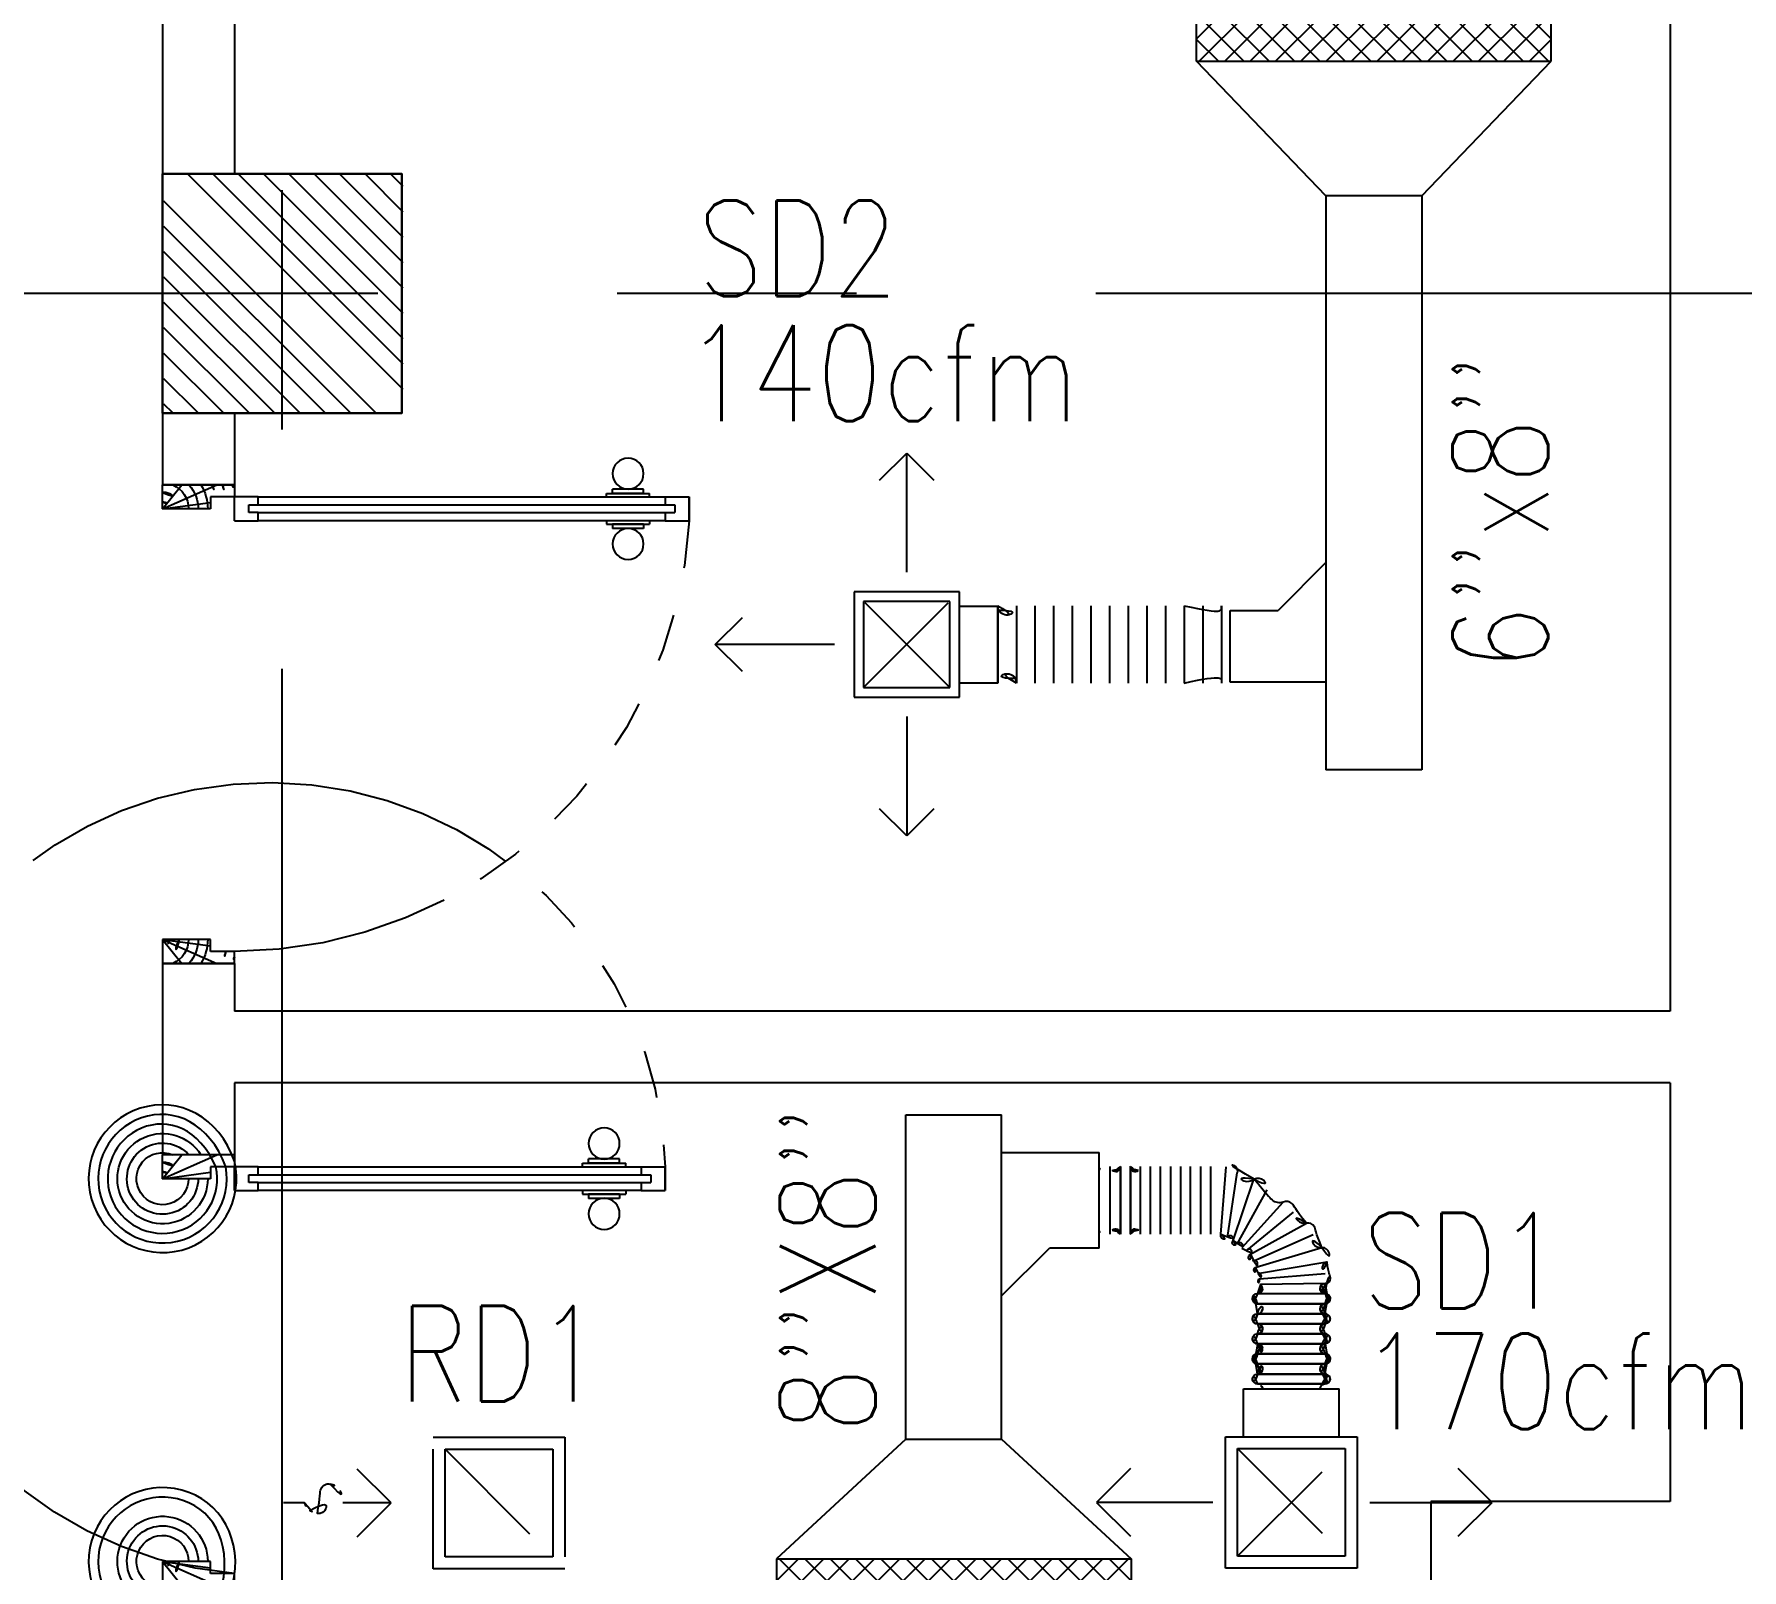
# Model space of a CAD drawing. Extents: x 417866231.7 to 417866328.5, y 43498046.7 to 43498124.2.
# Drawn here: x 417866282.36 to 417866285.928, y 43498095.341 to 43498098.551 of the extents above; entities that cross this region are included whole.
import ezdxf

# ---------------------------------------------------------------- set-up
doc = ezdxf.new("R2010")
doc.units = 0
doc.header["$MEASUREMENT"] = 0
doc.linetypes.add('CENTERX2', pattern=[4, 2.5, -0.5, 0.5, -0.5])
doc.linetypes.add('HIDDEN', pattern=[0.375, 0.25, -0.125])
doc.layers.get('0').update_dxf_attribs({"linetype": 'CONTINUOUS'})
for name, color, linetype in [('AXES', 11, 'CENTERX2'), ('COL', 7, 'CONTINUOUS'), ('DOOR', 9, 'CONTINUOUS'), ('DUCT', 6, 'CONTINUOUS'), ('FCU', 6, 'CONTINUOUS'), ('HAT', 11, 'CONTINUOUS'), ('M-AC-FLEX', 7, 'CONTINUOUS'), ('M-EGU.', 2, 'CONTINUOUS'), ('M-TEXT', 2, 'CONTINUOUS'), ('TEXT-A', 2, 'CONTINUOUS'), ('WALL', 9, 'CONTINUOUS')]:
    doc.layers.add(name, color=color, linetype=linetype)
doc.styles.add('ROMANS', font='ROMANS.shx', dxfattribs={"width": 0.6})

# ---------------------------------------------------------------- blocks, each defined once
blk = doc.blocks.new('*X93')
at = {"color": 0}
for p, q in [((235128.6, 162738.5), (235579.8, 163189.7)), ((235128.6, 162791.5), (235526.8, 163189.7)), ((235128.6, 162844.6), (235473.7, 163189.7)), ((235128.6, 162897.6), (235420.7, 163189.7)), ((235128.6, 162950.6), (235367.7, 163189.7)), ((235128.6, 163003.7), (235314.6, 163189.7)), ((235128.6, 163056.7), (235261.6, 163189.7)), ((235128.6, 163109.7), (235208.6, 163189.7)), ((235128.6, 163162.8), (235155.5, 163189.7)), ((235185.9, 162689.7), (235628.6, 163132.4)), ((235238.9, 162689.7), (235628.6, 163079.4)), ((235291.9, 162689.7), (235628.6, 163026.4)), ((235345, 162689.7), (235628.6, 162973.3)), ((235398, 162689.7), (235628.6, 162920.3)), ((235451, 162689.7), (235628.6, 162867.3)), ((235504.1, 162689.7), (235628.6, 162814.2)), ((235557.1, 162689.7), (235628.6, 162761.2)), ((235610.1, 162689.7), (235628.6, 162708.2))]:
    blk.add_line(p, q, dxfattribs=at)
blk = doc.blocks.new('COL50')
at = {"layer": 'COL'}
blk.add_lwpolyline([(-250, 250), (-250, -250), (250, -250), (250, 250)], close=True, dxfattribs=at)
blk = doc.blocks.new('DOOR90')
at = {"layer": 'DOOR', "color": 7, "linetype": 'ByBlock'}
for p, q in [((-150, 0), (0, 0)), ((-150, 0), (-150, -25)), ((0, -50), (-113.7, 0)), ((0, -50), (-40.1, 0)), ((0, -50), (0, 0)), ((-1000, -25), (-1050, -25)), ((-1050, -75), (-1050, -25)), ((-1050, -25), (-1050, -75)), ((-1000, -25), (-1000, -42)), ((-877.6, -17.8), (-967.6, -17.8)), ((-967.6, -25), (-967.6, -17.8)), ((-955, -8.8), (-890.2, -8.8)), ((-955, -17.8), (-955, -8.8)), ((-955, -17.8), (-890.2, -17.8)), ((-890.2, -17.8), (-890.2, -8.8)), ((-877.6, -25), (-877.6, -17.8)), ((-200, -25), (-150, -25)), ((-200, -42), (-200, -25)), ((-150, -25), (-100, -25)), ((-150, -75), (-150, -25)), ((-100, -25), (-100, -50)), ((-1000, -42), (-1020, -42)), ((-1020, -42), (-1020, -58)), ((-1000, -58), (-1020, -58)), ((-1000, -58), (-1000, -75)), ((-180, -42), (-200, -42)), ((-200, -58), (-180, -58)), ((-200, -75), (-200, -58)), ((-180, -58), (-180, -42)), ((0, -50), (-100, -36.6)), ((-100, -50), (0, -50)), ((-1000, -75), (-1050, -75)), ((-967.6, -75), (-967.6, -82.2)), ((-877.6, -82.2), (-967.6, -82.2)), ((-955, -82.2), (-890.2, -82.2)), ((-955, -82.2), (-955, -91.2)), ((-955, -91.2), (-890.2, -91.2)), ((-890.2, -82.2), (-890.2, -91.2)), ((-877.6, -75), (-877.6, -82.2)), ((-150, -75), (-200, -75)), ((0, -850), (-113.7, -900)), ((-100, -875), (-100, -850)), ((0, -850), (-100, -863.4)), ((-100, -850), (0, -850)), ((0, -850), (-40.1, -900)), ((0, -850), (0, -900)), ((-150, -875), (-100, -875)), ((-150, -900), (-150, -875)), ((-150, -900), (0, -900)), ((0, -900), (-150, -900))]:
    blk.add_line(p, q, dxfattribs=at)
at = {"layer": 'DOOR', "linetype": 'ByBlock'}
for p, q in [((-200, -25), (-1000, -25)), ((-200, -42), (-1000, -42)), ((-200, -58), (-1000, -58)), ((-1000, -75), (-200, -75))]:
    blk.add_line(p, q, dxfattribs=at)
at = {"layer": 'DOOR', "color": 7, "linetype": 'ByBlock'}
for centre in [(-922.6, 23.5), (-922.6, -123.5)]:
    blk.add_circle(centre, 32.4, dxfattribs=at)
for centre, radius, start, end in [((0, -50), 154.4, 161.1053, 166.2858), ((0, -50), 94.4, 148.0182, 180), ((0, -50), 134.4, 158.1598, 169.28), ((0, -50), 114.4, 154.0838, 167.3774), ((0, -50), 74.4, 137.7764, 180), ((0, -50), 54.4, 113.2074, 180), ((0, -50), 34.4, 90, 180), ((0, -50), 14.4, 90, 180), ((0, -850), 94.4, 180, 211.9818), ((0, -850), 74.4, 180, 222.2236), ((0, -850), 54.4, 180, 246.7926), ((0, -850), 34.4, 180, 270), ((0, -850), 14.4, 180, 270), ((0, -850), 154.4, 193.7142, 198.8947), ((0, -850), 134.4, 190.72, 201.8402)]:
    blk.add_arc(centre, radius, start, end, dxfattribs=at)
at = {"layer": 'DOOR', "linetype": 'HIDDEN', "ltscale": 0.5}
blk.add_arc((-222.2, -50), 828.2, 178.2701, 275.003, dxfattribs=at)
blk = doc.blocks.new('DOOR-10')
at = {"layer": 'DOOR', "color": 0, "linetype": 'ByBlock'}
for p, q in [((-25.7, 1100), (-75.7, 1100)), ((-75.7, 1100), (-25.7, 1100)), ((-75.7, 1050), (-75.7, 1100)), ((-25.7, 1050), (-25.7, 1100)), ((-58.7, 1050), (-75.7, 1050)), ((-42.7, 1070), (-58.7, 1070)), ((-58.7, 1050), (-58.7, 1070)), ((-42.7, 1050), (-42.7, 1070)), ((-25.7, 1050), (-42.7, 1050)), ((-82.9, 1005), (-91.9, 1005)), ((-91.9, 1005), (-91.9, 940.2)), ((-75.7, 1017.6), (-82.9, 1017.6)), ((-82.9, 927.6), (-82.9, 1017.6)), ((-82.9, 1005), (-82.9, 940.2)), ((-25.7, 1017.6), (-18.5, 1017.6)), ((-18.5, 927.6), (-18.5, 1017.6)), ((-18.5, 1005), (-9.5, 1005)), ((-18.5, 1005), (-18.5, 940.2)), ((-9.5, 1005), (-9.5, 940.2)), ((-82.9, 940.2), (-91.9, 940.2)), ((-75.7, 927.6), (-82.9, 927.6)), ((-25.7, 927.6), (-18.5, 927.6)), ((-18.5, 940.2), (-9.5, 940.2)), ((-75.7, 200), (-58.7, 200)), ((-75.7, 150), (-75.7, 200)), ((-58.7, 200), (-58.7, 180)), ((-58.7, 180), (-42.7, 180)), ((-42.7, 200), (-25.7, 200)), ((-42.7, 180), (-42.7, 200)), ((-25.7, 200), (-25.7, 150)), ((-1000.7, 0), (-1000.7, 150)), ((-1000.7, 150), (-975.7, 150)), ((-1000.7, 150), (-1000.7, 0)), ((-975.7, 150), (-975.7, 100)), ((-75.7, 150), (-25.7, 150)), ((-0.7, 150), (-25.7, 150)), ((-25.7, 150), (-25.7, 100)), ((-975.7, 100), (-950.7, 100)), ((-950.7, 100), (-950.7, 0)), ((-50.7, 100), (-50.7, 0)), ((-25.7, 100), (-50.7, 100)), ((-950.7, 0), (-1000.7, 0)), ((-50.7, 0), (-0.7, 0))]:
    blk.add_line(p, q, dxfattribs=at)
at = {"layer": 'DOOR', "linetype": 'ByBlock'}
for p, q in [((-75.7, 1050), (-75.7, 200)), ((-58.7, 200), (-58.7, 1050)), ((-42.7, 200), (-42.7, 1050)), ((-25.7, 200), (-25.7, 1050))]:
    blk.add_line(p, q, dxfattribs=at)
at = {"layer": 'DOOR', "color": 9, "linetype": 'ByBlock'}
for p, q in [((-0.7, 0), (-0.7, 150)), ((-950.7, 0), (-1000.7, 113.7)), ((-50.7, 0), (-0.7, 113.7)), ((-950.7, 0), (-964.1, 100)), ((-50.7, 0), (-37.3, 100)), ((-950.7, 0), (-1000.7, 40.1)), ((-50.7, 0), (-0.7, 40.1))]:
    blk.add_line(p, q, dxfattribs=at)
at = {"layer": 'DOOR', "color": 0, "linetype": 'ByBlock'}
for centre in [(-124.2, 972.6), (22.8, 972.6)]:
    blk.add_circle(centre, 32.4, dxfattribs=at)
at = {"layer": 'DOOR', "linetype": 'HIDDEN', "ltscale": 0.5}
blk.add_arc((-23.4, 149.1), 952.3, 93.1482, 179.9482, dxfattribs=at)
at = {"layer": 'DOOR', "color": 9, "linetype": 'ByBlock'}
for centre, radius, start, end in [((-950.7, 0), 154.4, 103.7142, 108.8947), ((-50.7, 0), 154.4, 71.1053, 76.2858), ((-950.7, 0), 134.4, 100.72, 111.8402), ((-50.7, 0), 134.4, 68.1598, 79.28), ((-50.7, 0), 114.4, 64.0838, 77.3774), ((-950.7, 0), 94.4, 90, 121.9818), ((-950.7, 0), 74.4, 90, 132.2236), ((-50.7, 0), 94.4, 58.0182, 90), ((-50.7, 0), 74.4, 47.7764, 90), ((-950.7, 0), 54.4, 90, 156.7926), ((-50.7, 0), 54.4, 23.2074, 90), ((-950.7, 0), 34.4, 90, 180), ((-950.7, 0), 14.4, 90, 180), ((-50.7, 0), 34.4, 0, 90), ((-50.7, 0), 14.4, 0, 90)]:
    blk.add_arc(centre, radius, start, end, dxfattribs=at)
blk = doc.blocks.new('*X29')
at = {"color": 0}
for p, q in [((16890.5, -2466.6), (16943.5, -2413.6)), ((16890.5, -2519.6), (16990.5, -2419.6)), ((16990.5, -2512.5), (16891.6, -2413.6)), ((16990.5, -2459.4), (16944.6, -2413.6)), ((16990.5, -2565.5), (16890.5, -2465.5)), ((16890.5, -2572.6), (16990.5, -2472.6)), ((16990.5, -2618.5), (16890.5, -2518.5)), ((16890.5, -2625.7), (16990.5, -2525.7)), ((16990.5, -2671.6), (16890.5, -2571.6)), ((16890.5, -2678.7), (16990.5, -2578.7)), ((16990.5, -2724.6), (16890.5, -2624.6)), ((16890.5, -2731.7), (16990.5, -2631.7)), ((16990.5, -2777.6), (16890.5, -2677.6)), ((16890.5, -2784.8), (16990.5, -2684.8)), ((16990.5, -2830.7), (16890.5, -2730.7)), ((16890.5, -2837.8), (16990.5, -2737.8)), ((16990.5, -2883.7), (16890.5, -2783.7)), ((16890.5, -2890.8), (16990.5, -2790.8)), ((16990.5, -2936.7), (16890.5, -2836.7)), ((16890.5, -2943.9), (16990.5, -2843.9)), ((16990.5, -2989.8), (16890.5, -2889.8)), ((16890.5, -2996.9), (16990.5, -2896.9)), ((16990.5, -3042.8), (16890.5, -2942.8)), ((16890.5, -3049.9), (16990.5, -2949.9)), ((16990.5, -3095.8), (16890.5, -2995.8)), ((16890.5, -3103), (16990.5, -3003)), ((16990.5, -3148.9), (16890.5, -3048.9)), ((16891.5, -3154.9), (16990.5, -3056)), ((16943.5, -3154.9), (16890.5, -3101.9)), ((16944.6, -3154.9), (16990.5, -3109))]:
    blk.add_line(p, q, dxfattribs=at)
blk = doc.blocks.new('WHE06')
at = {"color": 3}
for p, q in [((689, 621.5), (346.1, 621.5)), ((346.1, 621.5), (346.1, 469.1)), ((689, 469.1), (689, 621.5)), ((242.1, 472.2), (242.1, 399.5)), ((212.3, 437.2), (269.1, 437.2)), ((232.1, 452.2), (232.1, 422.2)), ((232.1, 452.2), (252.1, 452.2)), ((252.1, 452.2), (252.1, 422.2)), ((305, 447.6), (373.3, 447.6)), ((321.1, 457.6), (321.1, 437.6)), ((321.1, 457.6), (346.1, 457.6)), ((321.1, 437.6), (346.1, 437.6)), ((346.1, 430.4), (689, 430.4)), ((60.3, -422.2), (60.3, 422.2)), ((811.2, 370.7), (689, 370.7)), ((711.2, -370.7), (711.2, 370.7)), ((811.2, -370.7), (811.2, 370.7)), ((811.2, -370.7), (689, -370.7)), ((141.6, -437.2), (141.6, -422.2)), ((196.6, -437.2), (196.6, -422.2)), ((232.1, -452.2), (232.1, -422.2)), ((242.1, -472.2), (242.1, -399.5)), ((252.1, -452.2), (252.1, -422.2)), ((141.6, -437.2), (196.6, -437.2)), ((221.4, -437.2), (269.1, -437.2)), ((232.1, -452.2), (252.1, -452.2)), ((346.1, -430.4), (689, -430.4))]:
    blk.add_line(p, q, dxfattribs=at)
at = {"color": 6}
for p, q in [((346.1, 469.1), (346.1, -450.8)), ((689, 469.1), (346.1, 469.1)), ((689, -450.8), (689, 469.1)), ((0, -422.2), (0, 422.2)), ((0, 422.2), (346.1, 422.2)), ((0, -422.2), (346.1, -422.2)), ((346.1, -450.8), (689, -450.8))]:
    blk.add_line(p, q, dxfattribs=at)
at = {"color": 11}
blk.add_blockref('*X29', (-16179.3, 2784.3), dxfattribs=at)

msp = doc.modelspace()

# ---------------------------------------------------------------- linework, layer by layer
at = {"layer": 'AXES'}
for p, q in [((417866282.8786, 43498046.7245), (417866282.8786, 43498123.5372)), ((417866307.0786, 43498098.0088), (417866239.0386, 43498098.0088))]:
    msp.add_line(p, q, dxfattribs=at)
at = {"layer": 'DUCT'}
for p, q in [((417866285.0592, 43498098.2127), (417866284.7885, 43498098.4941)), ((417866285.2592, 43498098.2127), (417866285.5299, 43498098.4941)), ((417866285.0592, 43498098.2127), (417866285.0592, 43498097.0132)), ((417866285.2592, 43498098.2127), (417866285.0592, 43498098.2127)), ((417866285.2592, 43498098.2127), (417866285.2592, 43498097.0132)), ((417866285.0592, 43498097.4463), (417866284.9592, 43498097.3463)), ((417866284.8592, 43498097.3463), (417866284.9592, 43498097.3463)), ((417866284.8592, 43498097.1963), (417866284.8592, 43498097.3463)), ((417866285.0592, 43498097.1963), (417866284.8592, 43498097.1963)), ((417866285.2592, 43498097.0132), (417866285.0592, 43498097.0132))]:
    msp.add_line(p, q, dxfattribs=at)
at = {"layer": 'DUCT', "linetype": 'ByBlock'}
for p, q in [((417866284.1816, 43498095.6143), (417866284.1816, 43498096.292)), ((417866284.1816, 43498096.292), (417866284.3268, 43498096.292)), ((417866284.3268, 43498096.292), (417866284.3816, 43498096.292)), ((417866284.3816, 43498095.6143), (417866284.3816, 43498096.292)), ((417866284.3816, 43498096.2137), (417866284.5852, 43498096.2137)), ((417866284.5852, 43498096.0135), (417866284.5852, 43498096.2135)), ((417866284.3816, 43498095.9137), (417866284.4816, 43498096.0137)), ((417866284.5852, 43498096.0137), (417866284.4816, 43498096.0137)), ((417866284.1816, 43498095.6143), (417866283.9109, 43498095.3642)), ((417866284.1816, 43498095.6143), (417866284.3816, 43498095.6143)), ((417866284.3816, 43498095.6143), (417866284.6523, 43498095.3642))]:
    msp.add_line(p, q, dxfattribs=at)
at = {"layer": 'M-AC-FLEX', "color": 11}
for p, q in [((417866284.3733, 43498097.3562), (417866284.3733, 43498097.1947)), ((417866284.3733, 43498097.3562), (417866284.3733, 43498097.1947)), ((417866284.4123, 43498097.3562), (417866284.4123, 43498097.1947)), ((417866284.4123, 43498097.3562), (417866284.4123, 43498097.1947)), ((417866284.4506, 43498097.3562), (417866284.4506, 43498097.1947)), ((417866284.4896, 43498097.3562), (417866284.4896, 43498097.1947)), ((417866284.5286, 43498097.3562), (417866284.5286, 43498097.1947)), ((417866284.5676, 43498097.3562), (417866284.5676, 43498097.1947)), ((417866284.6066, 43498097.3562), (417866284.6066, 43498097.1947)), ((417866284.6456, 43498097.3562), (417866284.6456, 43498097.1947)), ((417866284.6457, 43498097.3562), (417866284.6457, 43498097.1947)), ((417866284.6846, 43498097.3562), (417866284.6846, 43498097.1947)), ((417866284.6847, 43498097.3562), (417866284.6847, 43498097.1947)), ((417866284.6848, 43498097.3562), (417866284.6848, 43498097.1947)), ((417866284.7238, 43498097.3562), (417866284.7238, 43498097.1947)), ((417866284.7628, 43498097.3562), (417866284.7628, 43498097.1947)), ((417866284.8018, 43498097.3562), (417866284.8018, 43498097.1947)), ((417866284.8408, 43498097.3562), (417866284.8408, 43498097.1947)), ((417866284.6086, 43498096.0427), (417866284.6086, 43498096.184)), ((417866284.6086, 43498096.0427), (417866284.6086, 43498096.184)), ((417866284.6086, 43498096.0427), (417866284.6086, 43498096.184)), ((417866284.6086, 43498096.0427), (417866284.6086, 43498096.184)), ((417866284.6086, 43498096.0427), (417866284.6086, 43498096.184)), ((417866284.6297, 43498096.1842), (417866284.6297, 43498096.0429)), ((417866284.6297, 43498096.1842), (417866284.6297, 43498096.0429)), ((417866284.6297, 43498096.0427), (417866284.6297, 43498096.184)), ((417866284.6297, 43498096.0427), (417866284.6297, 43498096.184)), ((417866284.6505, 43498096.1842), (417866284.6505, 43498096.0429)), ((417866284.6505, 43498096.1842), (417866284.6505, 43498096.0429)), ((417866284.6505, 43498096.0427), (417866284.6505, 43498096.184)), ((417866284.6505, 43498096.0427), (417866284.6505, 43498096.184)), ((417866284.6716, 43498096.0427), (417866284.6716, 43498096.184)), ((417866284.6716, 43498096.0427), (417866284.6716, 43498096.184)), ((417866284.6716, 43498096.0427), (417866284.6716, 43498096.184)), ((417866284.6716, 43498096.0427), (417866284.6716, 43498096.184)), ((417866284.6716, 43498096.0427), (417866284.6716, 43498096.184)), ((417866284.6927, 43498096.0427), (417866284.6927, 43498096.184)), ((417866284.6927, 43498096.0427), (417866284.6927, 43498096.184)), ((417866284.7138, 43498096.0427), (417866284.7138, 43498096.184)), ((417866284.7346, 43498096.1842), (417866284.7346, 43498096.0429)), ((417866284.7556, 43498096.1842), (417866284.7556, 43498096.0429)), ((417866284.7764, 43498096.0427), (417866284.7764, 43498096.184)), ((417866284.7975, 43498096.0427), (417866284.7975, 43498096.184)), ((417866284.8186, 43498096.0427), (417866284.8186, 43498096.184)), ((417866284.8397, 43498096.0427), (417866284.8505, 43498096.1833)), ((417866284.8537, 43498096.0357), (417866284.8736, 43498096.1707)), ((417866284.8653, 43498096.0293), (417866284.9088, 43498096.1577)), ((417866284.8737, 43498096.0221), (417866284.9361, 43498096.1358)), ((417866284.8842, 43498096.0148), (417866284.9697, 43498096.11)), ((417866284.8943, 43498096.0096), (417866284.9915, 43498096.0888)), ((417866284.9018, 43498096.0008), (417866285.0185, 43498096.0657)), ((417866284.9083, 43498095.9871), (417866285.0323, 43498096.0418)), ((417866284.9131, 43498095.9739), (417866285.0508, 43498096.0152)), ((417866284.9158, 43498095.9608), (417866285.061, 43498095.9851)), ((417866284.9203, 43498095.9497), (417866285.0575, 43498095.9609)), ((417866285.0575, 43498095.9397), (417866284.9222, 43498095.9379)), ((417866284.9162, 43498095.9186), (417866285.0575, 43498095.9186)), ((417866284.9162, 43498095.8975), (417866285.0575, 43498095.8975)), ((417866285.0575, 43498095.8975), (417866284.9162, 43498095.8975)), ((417866284.916, 43498095.8764), (417866285.0573, 43498095.8764)), ((417866284.916, 43498095.8764), (417866285.0573, 43498095.8764)), ((417866284.916, 43498095.8557), (417866285.0573, 43498095.8557)), ((417866284.916, 43498095.8557), (417866285.0573, 43498095.8557)), ((417866285.0575, 43498095.8764), (417866284.9162, 43498095.8764)), ((417866285.0575, 43498095.8764), (417866284.9162, 43498095.8764)), ((417866285.0575, 43498095.8556), (417866284.9162, 43498095.8556)), ((417866285.0575, 43498095.8556), (417866284.9162, 43498095.8556)), ((417866284.9162, 43498095.8556), (417866285.0575, 43498095.8556)), ((417866285.0575, 43498095.8556), (417866284.9162, 43498095.8556)), ((417866284.916, 43498095.8345), (417866285.0573, 43498095.8345)), ((417866284.916, 43498095.8345), (417866285.0573, 43498095.8345)), ((417866284.916, 43498095.8138), (417866285.0573, 43498095.8138)), ((417866284.916, 43498095.8138), (417866285.0573, 43498095.8138)), ((417866284.9162, 43498095.8345), (417866285.0575, 43498095.8345)), ((417866285.0575, 43498095.8345), (417866284.9162, 43498095.8345)), ((417866285.0575, 43498095.8345), (417866284.9162, 43498095.8345)), ((417866285.0575, 43498095.8345), (417866284.9162, 43498095.8345)), ((417866285.0575, 43498095.8138), (417866284.9162, 43498095.8138)), ((417866285.0575, 43498095.8138), (417866284.9162, 43498095.8138)), ((417866284.9162, 43498095.7927), (417866285.0575, 43498095.7927)), ((417866285.0575, 43498095.7927), (417866284.9162, 43498095.7927)), ((417866284.916, 43498095.7504), (417866285.0573, 43498095.7504)), ((417866284.916, 43498095.7504), (417866285.0573, 43498095.7504)), ((417866284.9162, 43498095.7716), (417866285.0575, 43498095.7716)), ((417866285.0575, 43498095.7716), (417866284.9162, 43498095.7716)), ((417866285.0575, 43498095.7504), (417866284.9162, 43498095.7504)), ((417866285.0575, 43498095.7504), (417866284.9162, 43498095.7504)), ((417866284.916, 43498095.7297), (417866285.0573, 43498095.7297)), ((417866284.916, 43498095.7297), (417866285.0573, 43498095.7297)), ((417866284.9162, 43498095.7297), (417866285.0575, 43498095.7297)), ((417866285.0575, 43498095.7297), (417866284.9162, 43498095.7297)), ((417866285.0575, 43498095.7297), (417866284.9162, 43498095.7297)), ((417866285.0575, 43498095.7297), (417866284.9162, 43498095.7297))]:
    msp.add_line(p, q, dxfattribs=at)
at = {"layer": 'M-AC-FLEX'}
for points in [[(417866284.5676, 43498097.3562, -1), (417866284.5286, 43498097.3562, 1), (417866284.4896, 43498097.3562, -1), (417866284.4506, 43498097.3562, 1.018005), (417866284.4123, 43498097.3562)], [(417866284.5286, 43498097.3562, 1), (417866284.5676, 43498097.3562, -1), (417866284.6066, 43498097.3562)], [(417866284.5676, 43498097.3562, -1), (417866284.6066, 43498097.3562)], [(417866284.6066, 43498097.3562, 1), (417866284.6456, 43498097.3562, -1), (417866284.6846, 43498097.3562)], [(417866284.7238, 43498097.3562, -1), (417866284.6848, 43498097.3562, 1), (417866284.6458, 43498097.3562)], [(417866284.8018, 43498097.3562, -1), (417866284.7628, 43498097.3562, 1), (417866284.7238, 43498097.3562)], [(417866284.7628, 43498097.3562, 1), (417866284.7238, 43498097.3562)], [(417866284.7628, 43498097.3562, 1), (417866284.8018, 43498097.3562, -1), (417866284.8408, 43498097.3562, 0.398489), (417866284.8592, 43498097.3367, 0.398489)], [(417866284.5676, 43498097.1947, 1), (417866284.5286, 43498097.1947, -1), (417866284.4896, 43498097.1947, 1), (417866284.4506, 43498097.1947, -1.018005), (417866284.4123, 43498097.1947)], [(417866284.5286, 43498097.1947, -1), (417866284.5676, 43498097.1947, 1), (417866284.6066, 43498097.1947)], [(417866284.6066, 43498097.1947, -1), (417866284.6456, 43498097.1947, 1), (417866284.6846, 43498097.1947)], [(417866284.7238, 43498097.1947, 1), (417866284.6848, 43498097.1947, -1), (417866284.6458, 43498097.1947)], [(417866284.8018, 43498097.1947, 1), (417866284.7628, 43498097.1947, -1), (417866284.7238, 43498097.1947)], [(417866284.7628, 43498097.1947, -1), (417866284.8018, 43498097.1947, 1), (417866284.8408, 43498097.1947, -0.398489), (417866284.8592, 43498097.2142, -0.398489)], [(417866284.6457, 43498097.1946, 1.000001), (417866284.6847, 43498097.1947)], [(417866284.6847, 43498097.1946, -1.000001), (417866284.6457, 43498097.1947)], [(417866284.5852, 43498096.1775, 0.167447), (417866284.5875, 43498096.184, -1), (417866284.6086, 43498096.184)], [(417866284.6297, 43498096.184, -1), (417866284.6086, 43498096.184, 1), (417866284.5875, 43498096.184)], [(417866284.6125, 43498096.176, 0.631935), (417866284.6297, 43498096.1842, -0.008922), (417866284.6297, 43498096.1846)], [(417866284.6125, 43498096.176, 0.631935), (417866284.6297, 43498096.1842, -0.008922), (417866284.6297, 43498096.1846)], [(417866284.6298, 43498096.1842, -0.632264), (417866284.6125, 43498096.176, -0.632264)], [(417866284.6298, 43498096.1842, -0.632264), (417866284.6125, 43498096.176, -0.632264)], [(417866284.6505, 43498096.184, 0.999838), (417866284.6297, 43498096.1844)], [(417866284.6297, 43498096.184, -0.999838), (417866284.6505, 43498096.1844)], [(417866284.6297, 43498096.184, -0.999838), (417866284.6505, 43498096.1844)], [(417866284.6505, 43498096.184, 0.999838), (417866284.6297, 43498096.1844)], [(417866284.6297, 43498096.1844, 0.004461), (417866284.6297, 43498096.1842)], [(417866284.6297, 43498096.1844, 0.004461), (417866284.6297, 43498096.1842)], [(417866284.6504, 43498096.1842, 0.632264), (417866284.6677, 43498096.176, 0.632264)], [(417866284.6504, 43498096.1842, 0.632264), (417866284.6677, 43498096.176, 0.632264)], [(417866284.6505, 43498096.184, 1), (417866284.6716, 43498096.184, -1), (417866284.6927, 43498096.184)], [(417866284.6677, 43498096.176, -0.631935), (417866284.6505, 43498096.1842, 0.008922), (417866284.6505, 43498096.1846)], [(417866284.6677, 43498096.176, -0.631935), (417866284.6505, 43498096.1842, 0.008922), (417866284.6505, 43498096.1846)], [(417866284.6505, 43498096.1844, -0.004461), (417866284.6505, 43498096.1842)], [(417866284.6505, 43498096.1844, -0.004461), (417866284.6505, 43498096.1842)], [(417866284.7138, 43498096.184, -1), (417866284.6927, 43498096.184, 1), (417866284.6716, 43498096.184)], [(417866284.7138, 43498096.184, -0.999838), (417866284.7346, 43498096.1844)], [(417866284.7138, 43498096.1844, 0.004461), (417866284.7138, 43498096.1842)], [(417866284.7345, 43498096.1842, 0.998407), (417866284.7556, 43498096.1842, -0.008922), (417866284.7556, 43498096.1846)], [(417866284.7557, 43498096.1842, -0.998407), (417866284.7346, 43498096.1842, 0.008922), (417866284.7346, 43498096.1846)], [(417866284.7764, 43498096.184, 0.999838), (417866284.7556, 43498096.1844)], [(417866284.7764, 43498096.184, 1), (417866284.7975, 43498096.184, -1), (417866284.8186, 43498096.184)], [(417866284.7764, 43498096.1844, -0.004461), (417866284.7764, 43498096.1842)], [(417866284.8505, 43498096.1833, -0.661578), (417866284.8186, 43498096.184, 1), (417866284.7975, 43498096.184)], [(417866284.9089, 43498096.158, -0.562442), (417866284.8736, 43498096.1707, 0.803591), (417866284.8505, 43498096.1833)], [(417866284.9088, 43498096.1577, -0.604437), (417866284.9361, 43498096.1358, 0.497993), (417866284.9697, 43498096.11)], [(417866285.0508, 43498096.0152, -0.652763), (417866285.0323, 43498096.0418, 0.764077), (417866285.0185, 43498096.0657, -0.428567), (417866284.9915, 43498096.0888, 0.696093), (417866284.9697, 43498096.11)], [(417866284.5852, 43498096.0492, -0.167447), (417866284.5875, 43498096.0427, 1), (417866284.6086, 43498096.0427)], [(417866284.6297, 43498096.0427, 1), (417866284.6086, 43498096.0427, -1), (417866284.5875, 43498096.0427)], [(417866284.6086, 43498096.0427, -1), (417866284.5875, 43498096.0427)], [(417866284.5875, 43498096.0427, 1), (417866284.6086, 43498096.0427)], [(417866284.6086, 43498096.0427, -1), (417866284.6297, 43498096.0427)], [(417866284.6086, 43498096.0427, -1), (417866284.6297, 43498096.0427)], [(417866284.6298, 43498096.0429, 0.632264), (417866284.6125, 43498096.051, 0.632264)], [(417866284.6125, 43498096.0511, -0.631935), (417866284.6297, 43498096.0429, 1.018005), (417866284.6505, 43498096.0429)], [(417866284.6298, 43498096.0429, 0.632264), (417866284.6125, 43498096.051, 0.632264)], [(417866284.6125, 43498096.0511, -0.631935), (417866284.6297, 43498096.0429, 1.018005), (417866284.6505, 43498096.0429)], [(417866284.6677, 43498096.0511, 0.631935), (417866284.6505, 43498096.0429, -1.018005), (417866284.6297, 43498096.0429)], [(417866284.6677, 43498096.0511, 0.631935), (417866284.6505, 43498096.0429, -1.018005), (417866284.6297, 43498096.0429)], [(417866284.6504, 43498096.0429, -0.632264), (417866284.6677, 43498096.051, -0.632264)], [(417866284.6504, 43498096.0429, -0.632264), (417866284.6677, 43498096.051, -0.632264)], [(417866284.6716, 43498096.0427, 1), (417866284.6505, 43498096.0427)], [(417866284.6505, 43498096.0427, -1), (417866284.6716, 43498096.0427, 1), (417866284.6927, 43498096.0427)], [(417866284.6716, 43498096.0427, 1), (417866284.6505, 43498096.0427)], [(417866284.7138, 43498096.0427, 1), (417866284.6927, 43498096.0427, -1), (417866284.6716, 43498096.0427)], [(417866284.6716, 43498096.0427, 1), (417866284.6927, 43498096.0427)], [(417866284.6927, 43498096.0427, -1), (417866284.6716, 43498096.0427)], [(417866284.6927, 43498096.0427, -1), (417866284.7138, 43498096.0427)], [(417866284.7557, 43498096.0429, 0.998407), (417866284.7346, 43498096.0429, -1.018005), (417866284.7138, 43498096.0429)], [(417866284.7345, 43498096.0429, -0.998407), (417866284.7556, 43498096.0429, 1.018005), (417866284.7764, 43498096.0429)], [(417866284.7975, 43498096.0427, 1), (417866284.7764, 43498096.0427)], [(417866284.7764, 43498096.0427, -1), (417866284.7975, 43498096.0427, 1), (417866284.8186, 43498096.0427)], [(417866284.8186, 43498096.0427, -1), (417866284.7975, 43498096.0427)], [(417866284.8186, 43498096.0427, -0.987495), (417866284.8397, 43498096.043, -0.606794)], [(417866284.8397, 43498096.043, 0.879519), (417866284.8537, 43498096.0357, -1.034976), (417866284.8653, 43498096.0293)], [(417866284.8653, 43498096.0293, 1.125229), (417866284.8737, 43498096.0221, -1.12511), (417866284.8836, 43498096.0136, -0.893954)], [(417866284.8836, 43498096.0136, 0.698197), (417866284.8943, 43498096.0096, -1.180405), (417866284.9018, 43498096.0008)], [(417866284.9018, 43498096.0008, 0.850272), (417866284.9055, 43498095.9866, -1.072461), (417866284.9116, 43498095.9731)], [(417866285.0508, 43498096.0152, -0.665042), (417866285.061, 43498095.9851)], [(417866284.9116, 43498095.9731, 0.78893), (417866284.9165, 43498095.9608, -1.030272), (417866284.9203, 43498095.9497)], [(417866285.0575, 43498095.9186, -1), (417866285.0575, 43498095.9397, 1), (417866285.0575, 43498095.9609)], [(417866285.0607, 43498095.9851, 0.575939), (417866285.0575, 43498095.9609, -1), (417866285.0575, 43498095.9397)], [(417866284.9222, 43498095.9379, -0.736653), (417866284.9162, 43498095.9186, 1), (417866284.9162, 43498095.8975)], [(417866284.9162, 43498095.9186, 0.606794), (417866284.9248, 43498095.9352, 0.606794)], [(417866284.9203, 43498095.9497, 0.635837), (417866284.9222, 43498095.9379, 0.724161)], [(417866285.0575, 43498095.9397, 1), (417866285.0575, 43498095.9186, -1), (417866285.0575, 43498095.8975)], [(417866285.0575, 43498095.9186, -0.606794), (417866285.0489, 43498095.9352, -0.606794)], [(417866284.9162, 43498095.8975, -1), (417866284.9162, 43498095.9186)], [(417866284.9162, 43498095.8764, 1), (417866284.9162, 43498095.8975, -1), (417866284.9162, 43498095.9186)], [(417866284.9264, 43498095.8852, -0.36697), (417866284.916, 43498095.8764, 0.008922), (417866284.9156, 43498095.8764)], [(417866285.0575, 43498095.8764, -1), (417866285.0575, 43498095.8975, 1), (417866285.0575, 43498095.9186)], [(417866285.0575, 43498095.8975, 1), (417866285.0575, 43498095.8764)], [(417866285.0469, 43498095.8852, 0.366971), (417866285.0573, 43498095.8764, -1.018005), (417866285.0573, 43498095.8557)], [(417866285.0575, 43498095.8975, 1), (417866285.0575, 43498095.9186)], [(417866285.0575, 43498095.9186, -1), (417866285.0575, 43498095.8975)], [(417866284.9162, 43498095.8764, 0.999838), (417866284.9158, 43498095.8556)], [(417866284.9162, 43498095.8556, -0.999838), (417866284.9158, 43498095.8764)], [(417866284.9162, 43498095.8556, -0.999838), (417866284.9158, 43498095.8764)], [(417866284.9162, 43498095.8764, 0.999838), (417866284.9158, 43498095.8556)], [(417866284.9162, 43498095.8764, -0.004531), (417866284.916, 43498095.8764, 0.008922), (417866284.9156, 43498095.8764)], [(417866284.9162, 43498095.8556, 0.004531), (417866284.916, 43498095.8557, -0.008922), (417866284.9156, 43498095.8557)], [(417866284.9264, 43498095.8468, 0.36697), (417866284.916, 43498095.8557, -0.008922), (417866284.9156, 43498095.8557)], [(417866284.9158, 43498095.8764, -0.004461), (417866284.916, 43498095.8764)], [(417866284.9158, 43498095.8764, -0.004461), (417866284.916, 43498095.8764)], [(417866284.9158, 43498095.8556, 0.004461), (417866284.916, 43498095.8557)], [(417866284.9158, 43498095.8556, 0.004461), (417866284.916, 43498095.8557)], [(417866284.9162, 43498095.8556, -1), (417866284.9162, 43498095.8345, 0.001225), (417866284.9161, 43498095.8345, 0.001225)], [(417866284.9162, 43498095.8556, -0.000939), (417866284.9161, 43498095.8556, -0.000939)], [(417866284.9162, 43498095.8345, 1), (417866284.9162, 43498095.8556, -0.001225), (417866284.9161, 43498095.8556, -0.001225)], [(417866285.0469, 43498095.8468, -0.366971), (417866285.0573, 43498095.8557, 1.018005), (417866285.0573, 43498095.8764)], [(417866285.0575, 43498095.8345, -1), (417866285.0575, 43498095.8556)], [(417866285.0575, 43498095.8556, 1), (417866285.0575, 43498095.8345, -0.001225), (417866285.0576, 43498095.8345, -0.001225)], [(417866285.0575, 43498095.8556, 1), (417866285.0575, 43498095.8345)], [(417866285.0575, 43498095.8345, -1), (417866285.0575, 43498095.8556, 0.001225), (417866285.0576, 43498095.8556, 0.001225)], [(417866285.0571, 43498095.8556, -0.004607), (417866285.0573, 43498095.8557, 1.018005), (417866285.0573, 43498095.8764)], [(417866285.0571, 43498095.8764, 0.004607), (417866285.0573, 43498095.8764, -1.018005), (417866285.0573, 43498095.8557)], [(417866285.0576, 43498095.8556, -0.001225), (417866285.0575, 43498095.8556)], [(417866284.9162, 43498095.8138, -0.999838), (417866284.9158, 43498095.8345)], [(417866284.9162, 43498095.8345, 0.999838), (417866284.9158, 43498095.8138)], [(417866284.9162, 43498095.8345, 0.999838), (417866284.9158, 43498095.8138)], [(417866284.9162, 43498095.8138, -0.999838), (417866284.9158, 43498095.8345)], [(417866284.9162, 43498095.8138, -1), (417866284.9162, 43498095.7927, 1), (417866284.9162, 43498095.7716)], [(417866284.9264, 43498095.8434, -0.36697), (417866284.916, 43498095.8345, 0.008922), (417866284.9156, 43498095.8345)], [(417866284.9162, 43498095.8345, -0.004531), (417866284.916, 43498095.8345, 0.008922), (417866284.9156, 43498095.8345)], [(417866284.9264, 43498095.805, 0.36697), (417866284.916, 43498095.8138, -0.008922), (417866284.9156, 43498095.8138)], [(417866284.9162, 43498095.8138, 0.004531), (417866284.916, 43498095.8138, -0.008922), (417866284.9156, 43498095.8138)], [(417866284.9158, 43498095.8345, -0.004461), (417866284.916, 43498095.8345)], [(417866284.9158, 43498095.8345, -0.004461), (417866284.916, 43498095.8345)], [(417866284.9158, 43498095.8138, 0.004461), (417866284.916, 43498095.8138)], [(417866284.9158, 43498095.8138, 0.004461), (417866284.916, 43498095.8138)], [(417866284.9162, 43498095.8345, 0.000939), (417866284.9161, 43498095.8345, 0.000939)], [(417866285.0469, 43498095.8434, 0.366971), (417866285.0573, 43498095.8345, -1.018005), (417866285.0573, 43498095.8138)], [(417866285.0469, 43498095.805, -0.366971), (417866285.0573, 43498095.8138, 1.018005), (417866285.0573, 43498095.8345)], [(417866285.0575, 43498095.7927, -1), (417866285.0575, 43498095.8138)], [(417866285.0575, 43498095.8138, 1), (417866285.0575, 43498095.7927, -1), (417866285.0575, 43498095.7716)], [(417866285.0575, 43498095.8138, 1), (417866285.0575, 43498095.7927, -1), (417866285.0575, 43498095.7716)], [(417866285.0571, 43498095.8345, 0.004607), (417866285.0573, 43498095.8345, -1.018005), (417866285.0573, 43498095.8138)], [(417866285.0571, 43498095.8138, -0.004607), (417866285.0573, 43498095.8138, 1.018005), (417866285.0573, 43498095.8345)], [(417866285.0576, 43498095.8345, 0.001225), (417866285.0575, 43498095.8345)], [(417866284.9222, 43498095.8119, -0.736653), (417866284.9162, 43498095.7927, 1), (417866284.9162, 43498095.7716)], [(417866284.9222, 43498095.7523, 0.736653), (417866284.9162, 43498095.7716, -1), (417866284.9162, 43498095.7927)], [(417866284.9162, 43498095.7927, 1), (417866284.9162, 43498095.7716)], [(417866284.9162, 43498095.7716, -1), (417866284.9162, 43498095.7927)], [(417866284.9162, 43498095.7504, 1), (417866284.9162, 43498095.7716, -1), (417866284.9162, 43498095.7927)], [(417866285.0575, 43498095.7504, -1), (417866285.0575, 43498095.7716, 1), (417866285.0575, 43498095.7927)], [(417866285.0575, 43498095.7504, -1), (417866285.0575, 43498095.7716, 1), (417866285.0575, 43498095.7927)], [(417866285.0575, 43498095.7927, -1), (417866285.0575, 43498095.7716)], [(417866285.0575, 43498095.7716, 1), (417866285.0575, 43498095.7927)], [(417866285.0575, 43498095.7716, 1), (417866285.0575, 43498095.7927)], [(417866285.0575, 43498095.7927, -1), (417866285.0575, 43498095.7716)], [(417866284.9162, 43498095.7504, 0.999838), (417866284.9158, 43498095.7297)], [(417866284.9162, 43498095.7297, -0.999838), (417866284.9158, 43498095.7504)], [(417866284.9162, 43498095.7297, -0.999838), (417866284.9158, 43498095.7504)], [(417866284.9162, 43498095.7504, 0.999838), (417866284.9158, 43498095.7297)], [(417866284.9264, 43498095.7593, -0.36697), (417866284.916, 43498095.7504, 0.008922), (417866284.9156, 43498095.7504)], [(417866284.9162, 43498095.7504, -0.004531), (417866284.916, 43498095.7504, 0.008922), (417866284.9156, 43498095.7504)], [(417866284.9158, 43498095.7504, -0.004461), (417866284.916, 43498095.7504)], [(417866284.9158, 43498095.7504, -0.004461), (417866284.916, 43498095.7504)], [(417866285.0575, 43498095.7716, 1), (417866285.0575, 43498095.7504)], [(417866285.0469, 43498095.7593, 0.366971), (417866285.0573, 43498095.7504, -1.018005), (417866285.0573, 43498095.7297)], [(417866285.0469, 43498095.7209, -0.366971), (417866285.0573, 43498095.7297, 1.018005), (417866285.0573, 43498095.7504)], [(417866285.0571, 43498095.7297, -0.004607), (417866285.0573, 43498095.7297, 1.018005), (417866285.0573, 43498095.7504)], [(417866285.0571, 43498095.7504, 0.004607), (417866285.0573, 43498095.7504, -1.018005), (417866285.0573, 43498095.7297)], [(417866284.9162, 43498095.7297, 0.004531), (417866284.916, 43498095.7297, -0.008922), (417866284.9156, 43498095.7297)], [(417866284.9264, 43498095.7209, 0.36697), (417866284.916, 43498095.7297, -0.008922), (417866284.9156, 43498095.7297)], [(417866284.9158, 43498095.7297, 0.004461), (417866284.916, 43498095.7297)], [(417866284.9158, 43498095.7297, 0.004461), (417866284.916, 43498095.7297)], [(417866284.9162, 43498095.7297, -0.000939), (417866284.9161, 43498095.7297, -0.000939)], [(417866285.0575, 43498095.7297, 0.404271), (417866285.047, 43498095.7195, 0.404271)], [(417866285.0576, 43498095.7297, -0.001225), (417866285.0575, 43498095.7297)]]:
    msp.add_lwpolyline(points, format="xyb", dxfattribs=at)
for centre, start, end in [((417866284.3928, 43498097.3562), 180, 331.5686), ((417866284.3928, 43498097.3562), 208.4314, 0), ((417866284.3928, 43498097.1947), 28.4314, 180.0178), ((417866284.3928, 43498097.1947), 28.4314, 180.0178), ((417866284.3928, 43498097.1947), 359.9822, 151.5686), ((417866284.3928, 43498097.1947), 359.9822, 151.5686)]:
    msp.add_arc(centre, 0.0195, start, end, dxfattribs=at)
at = {"layer": 'M-EGU.'}
for p, q in [((417866284.1267, 43498097.6189), (417866284.1833, 43498097.6754)), ((417866284.1833, 43498097.4265), (417866284.1833, 43498097.6754)), ((417866284.1833, 43498097.6754), (417866284.2399, 43498097.6189)), ((417866284.2933, 43498097.3854), (417866284.0733, 43498097.3854)), ((417866284.0733, 43498097.3854), (417866284.0733, 43498097.1654)), ((417866284.2933, 43498097.1654), (417866284.2933, 43498097.3854)), ((417866284.2933, 43498097.3554), (417866284.3733, 43498097.3554)), ((417866284.3733, 43498097.1954), (417866284.3733, 43498097.3554)), ((417866283.7833, 43498097.2754), (417866283.8399, 43498097.332)), ((417866283.8399, 43498097.2189), (417866283.7833, 43498097.2754)), ((417866284.0323, 43498097.2754), (417866283.7833, 43498097.2754)), ((417866284.2933, 43498097.1954), (417866284.3733, 43498097.1954)), ((417866284.0733, 43498097.1654), (417866284.2933, 43498097.1654)), ((417866284.1833, 43498097.1244), (417866284.1833, 43498096.8754)), ((417866284.1833, 43498096.8754), (417866284.1267, 43498096.932)), ((417866284.2399, 43498096.932), (417866284.1833, 43498096.8754)), ((417866284.8868, 43498095.6195), (417866284.8868, 43498095.7195)), ((417866284.8868, 43498095.7195), (417866285.0868, 43498095.7195)), ((417866285.0868, 43498095.6195), (417866285.0868, 43498095.7195)), ((417866284.8493, 43498095.3445), (417866284.8493, 43498095.6195)), ((417866284.8493, 43498095.6195), (417866285.1243, 43498095.6195)), ((417866285.1243, 43498095.6195), (417866285.1243, 43498095.3445)), ((417866283.2187, 43498095.5936), (417866283.4437, 43498095.5936)), ((417866283.2187, 43498095.3686), (417866283.2187, 43498095.5936)), ((417866283.4437, 43498095.5936), (417866283.4437, 43498095.3686)), ((417866283.1062, 43498095.4811), (417866283.0355, 43498095.5518)), ((417866284.6506, 43498095.5527), (417866284.5799, 43498095.482)), ((417866285.4062, 43498095.482), (417866285.3354, 43498095.5527)), ((417866282.9255, 43498095.4811), (417866282.8812, 43498095.4811)), ((417866283.1062, 43498095.4811), (417866283.0051, 43498095.4811)), ((417866283.0355, 43498095.4104), (417866283.1062, 43498095.4811)), ((417866284.823, 43498095.482), (417866284.5799, 43498095.482)), ((417866284.5799, 43498095.482), (417866284.6506, 43498095.4113)), ((417866285.1507, 43498095.482), (417866285.4062, 43498095.482)), ((417866285.3354, 43498095.4113), (417866285.4062, 43498095.482)), ((417866283.4437, 43498095.3686), (417866283.2187, 43498095.3686)), ((417866285.1243, 43498095.3445), (417866284.8493, 43498095.3445))]:
    msp.add_line(p, q, dxfattribs=at)
at = {"layer": 'M-EGU.', "linetype": 'HIDDEN'}
for p, q in [((417866284.2733, 43498097.3654), (417866284.0933, 43498097.3654)), ((417866284.2733, 43498097.1854), (417866284.0933, 43498097.3654)), ((417866284.0933, 43498097.1854), (417866284.2733, 43498097.3654)), ((417866284.0933, 43498097.3654), (417866284.0933, 43498097.1854)), ((417866284.2733, 43498097.1854), (417866284.2733, 43498097.3654)), ((417866284.0933, 43498097.1854), (417866284.2733, 43498097.1854)), ((417866283.1937, 43498095.6186), (417866283.4687, 43498095.6186)), ((417866283.1937, 43498095.3436), (417866283.1937, 43498095.6186)), ((417866283.4687, 43498095.6186), (417866283.4687, 43498095.3436)), ((417866283.2187, 43498095.5936), (417866283.4437, 43498095.3686)), ((417866284.8743, 43498095.5945), (417866285.0993, 43498095.5945)), ((417866284.8743, 43498095.3695), (417866285.0993, 43498095.5945)), ((417866284.8743, 43498095.5945), (417866285.0993, 43498095.3695)), ((417866284.8743, 43498095.3695), (417866284.8743, 43498095.5945)), ((417866285.0993, 43498095.5945), (417866285.0993, 43498095.3695)), ((417866285.0993, 43498095.3695), (417866284.8743, 43498095.3695)), ((417866283.4687, 43498095.3436), (417866283.1937, 43498095.3436))]:
    msp.add_line(p, q, dxfattribs=at)
at = {"layer": 'M-EGU.'}
msp.add_lwpolyline([(417866282.9255, 43498095.4811, 0.1324), (417866282.9366, 43498095.465, 0.15664), (417866282.952, 43498095.4587, 0.736612), (417866282.9646, 43498095.4901, -0.774232), (417866282.9786, 43498095.5206, -0.203349), (417866282.9996, 43498095.5068, -0.193808), (417866283.0051, 43498095.4811)], format="xyb", dxfattribs=at)
at = {"layer": 'WALL'}
for p, q in [((417866282.6286, 43498100.6588), (417866282.6286, 43498098.2588)), ((417866282.7786, 43498099.5088), (417866282.7786, 43498098.2588)), ((417866285.7786, 43498099.5088), (417866285.7786, 43498096.5088)), ((417866282.6286, 43498097.7588), (417866282.6286, 43498097.6088)), ((417866282.7786, 43498097.7588), (417866282.7786, 43498097.6088)), ((417866282.7786, 43498097.6088), (417866282.6286, 43498097.6088)), ((417866282.6286, 43498096.6088), (417866282.6286, 43498096.2088)), ((417866282.7786, 43498096.6088), (417866282.6286, 43498096.6088)), ((417866282.7786, 43498096.6088), (417866282.7786, 43498096.5088)), ((417866285.7786, 43498096.5088), (417866282.7786, 43498096.5088)), ((417866282.7786, 43498096.3588), (417866282.7786, 43498096.2088)), ((417866285.7786, 43498096.3588), (417866282.7786, 43498096.3588)), ((417866285.7786, 43498096.3588), (417866285.7786, 43498095.4838)), ((417866282.7786, 43498096.2088), (417866282.6286, 43498096.2088)), ((417866285.7786, 43498095.4838), (417866285.2786, 43498095.4838)), ((417866285.2786, 43498095.4838), (417866285.2786, 43498094.4688))]:
    msp.add_line(p, q, dxfattribs=at)
at = {"layer": 'WALL', "linetype": 'ByBlock', "ltscale": 0.3}
msp.add_lwpolyline([(417866282.6286, 43498098.2588), (417866283.1286, 43498098.2588), (417866283.1286, 43498097.7588), (417866282.6286, 43498097.7588)], close=True, dxfattribs=at)

# ---------------------------------------------------------------- block references
at = {"layer": 'COL', "xscale": 0.0009999871253967285, "yscale": 0.001000002026557922, "zscale": 0.001}
msp.add_blockref('COL50', (417866282.8786, 43498098.0088), dxfattribs=at)
at = {"layer": 'DOOR', "color": 0, "linetype": 'ByBlock', "ltscale": 0.3, "xscale": -0.001000002026557922, "yscale": 0.001000002026557922, "zscale": 0.001, "rotation": 270}
msp.add_blockref('DOOR-10', (417866282.6286, 43498097.6095), dxfattribs=at)
at = {"layer": 'DOOR', "color": 0, "linetype": 'ByBlock', "xscale": -0.0009999871253967285, "yscale": 0.001000002026557922, "zscale": 0.001}
msp.add_blockref('DOOR90', (417866282.6286, 43498096.2088), dxfattribs=at)
at = {"layer": 'FCU', "linetype": 'ByBlock', "yscale": 0.001000002026557922, "zscale": 0.001, "rotation": 270}
for p, xscale in [((417866285.1592, 43498099.3053), 0.001000002026557922), ((417866284.2816, 43498094.553), -0.001000002026557922)]:
    msp.add_blockref('WHE06', p, dxfattribs=dict(at, xscale=xscale))
at = {"layer": 'HAT', "xscale": -0.0009999871253967285, "yscale": 0.001000002026557922, "zscale": 0.001}
msp.add_blockref('*X93', (417866518.2572, 43497935.0691), dxfattribs=at)

# ---------------------------------------------------------------- texts
at = {"layer": 'M-TEXT', "style": 'ROMANS', "width": 0.8}
for s, p in [('SD2', (417866283.7464, 43498098.003)), ('140cfm', (417866283.7207, 43498097.7423)), ('SD1', (417866285.136, 43498095.8872)), ('RD1', (417866283.1228, 43498095.693)), ('170cfm', (417866285.132, 43498095.6353))]:
    msp.add_text(s, height=0.2, dxfattribs=at).set_placement(p)
msp.add_text("6''x8''", height=0.2, rotation=90, dxfattribs=at).set_placement((417866285.5237, 43498097.2197))
at = {"layer": 'TEXT-A', "linetype": 'ByBlock', "style": 'ROMANS', "width": 0.8}
msp.add_text("8''X8''", height=0.2, rotation=90, dxfattribs=at).set_placement((417866284.1184, 43498095.6276))

doc.saveas('drawing.dxf')
